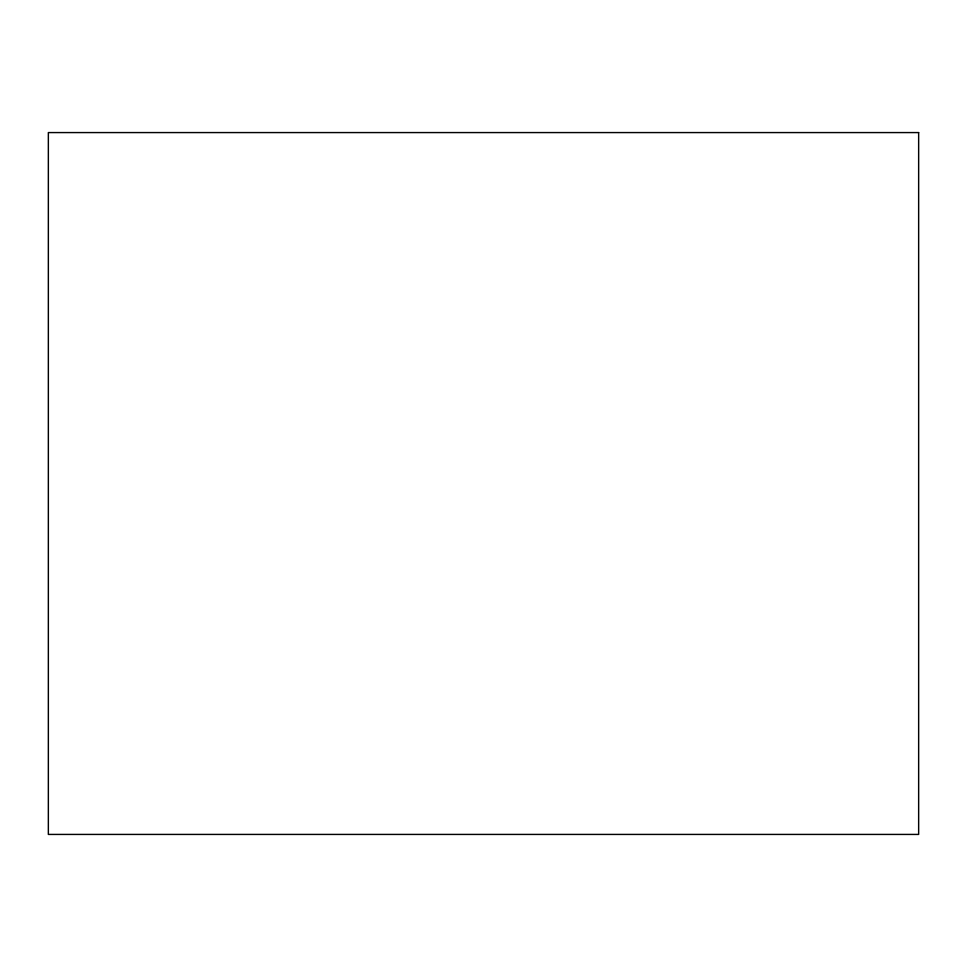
<?xml version="1.0" encoding="UTF-8"?>
<svg xmlns="http://www.w3.org/2000/svg" width="967" height="967" viewBox="0 0 967 967"><rect width="100%" height="100%" fill="white"/><g stroke="black" fill="none" stroke-linecap="round" stroke-linejoin="round"><path stroke-width="1.45" d="M918.65 132.576L48.35 132.576L48.35 834.424L918.65 834.424L918.65 132.576"/></g></svg>
